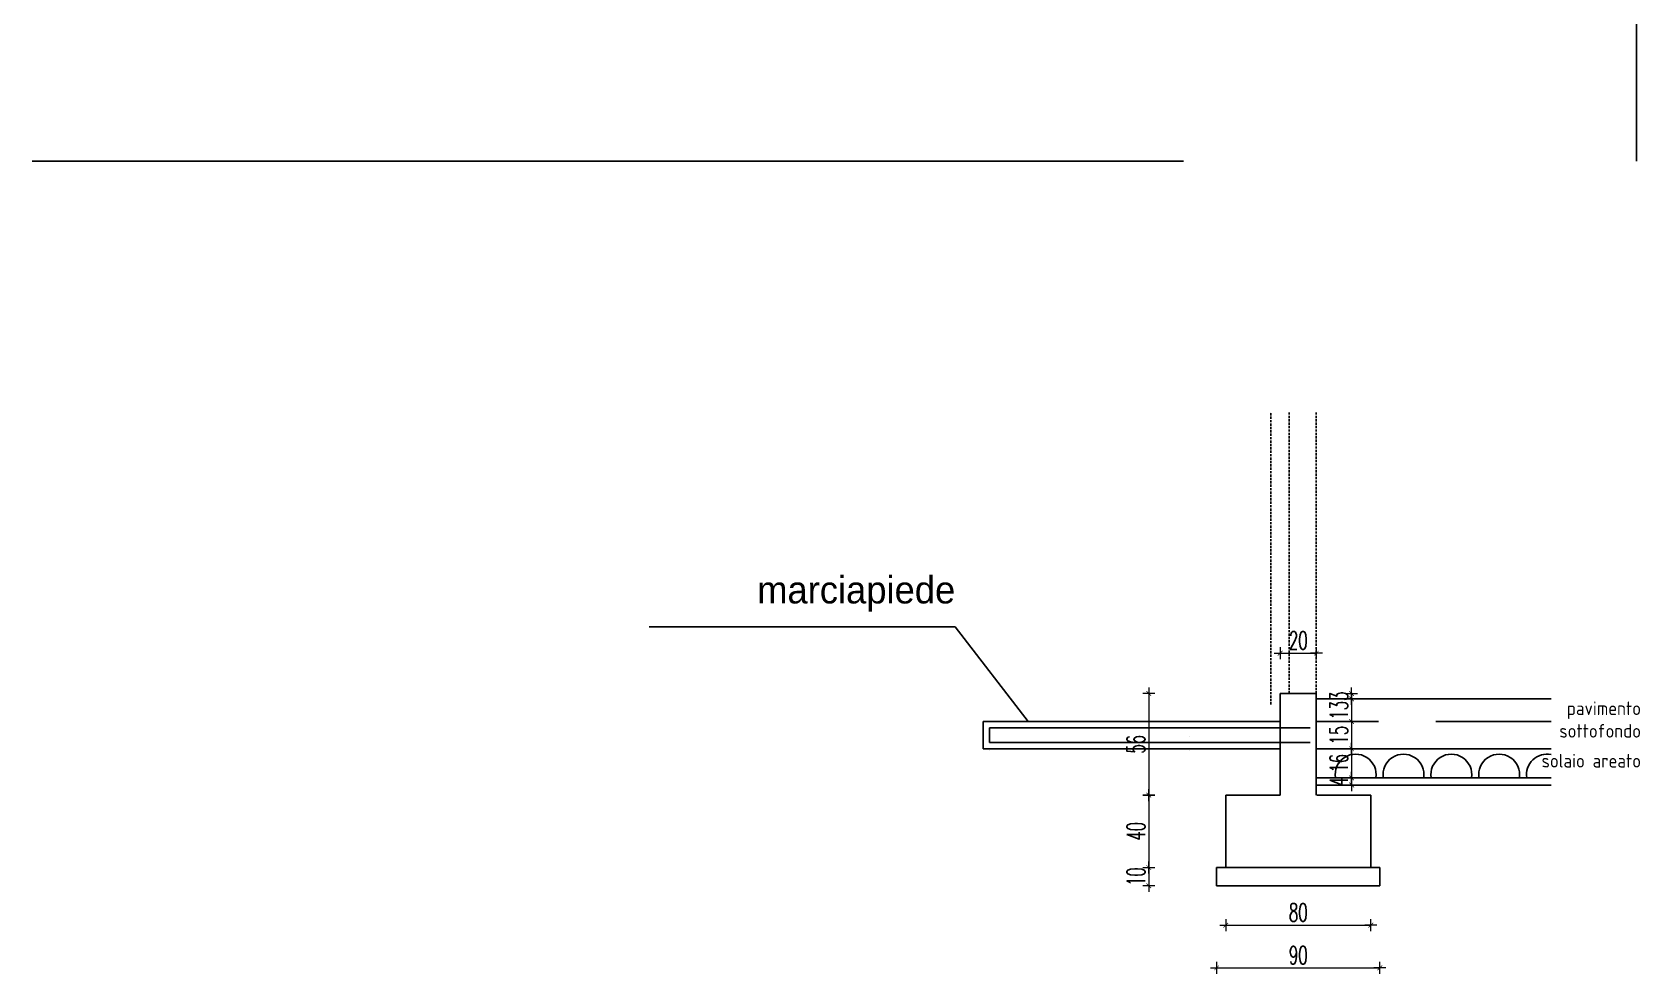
# Model space of a CAD drawing. Header units: metres. Extents: x -2057 to 8255, y -892 to 9175.
# Drawn here: x 2254 to 4028, y 75 to 1114 of the extents above; entities that cross this region are included whole.
import ezdxf

# ---------------------------------------------------------------- set-up
doc = ezdxf.new("R2010")
doc.units = ezdxf.units.M
doc.header["$LTSCALE"] = 10
doc.header["$PDMODE"] = 35
doc.header["$PDSIZE"] = 0.1
for name, pattern in [('AUSGEZOGEN', [0]), ('DASHED2', [0.375, 0.25, -0.125]), ('TRATTEGGIATA', [19.05, 12.7, -6.35])]:
    doc.linetypes.add(name, pattern=pattern)
for name, color, linetype in [('15-', 6, 'Continuous'), ('15-SI', 4, 'Continuous'), ('Armatura long', 96, 'Continuous'), ('Muri_dettagli', 141, 'Continuous'), ('Retino', 8, 'Continuous'), ('Sottile', 5, 'Continuous'), ('Testi', 3, 'Continuous')]:
    doc.layers.add(name, color=color, linetype=linetype)
doc.layers.add('QUOTE', color=13, linetype='AUSGEZOGEN', lineweight=18)
doc.styles.add('100H50', font='romans.shx', dxfattribs={"width": 0.6})
doc.styles.add('Arial', font='arial.ttf')
doc.styles.add('STYLE2', font='l_10646.ttf')
doc.dimstyles.new('1-50', dxfattribs={"dimscale": 0, "dimtxt": 20, "dimasz": 0.75, "dimexe": 0.2, "dimexo": 1, "dimgap": 4, "dimtad": 1, "dimdec": 0, "dimlfac": 0.5, "dimzin": 0, "dimdsep": 46, "dimtxsty": '100H50', "dimblk": 'quota1', "dimcen": 0, "dimse1": 1, "dimse2": 1, "dimclrd": 256, "dimclre": 256, "dimclrt": 2, "dimadec": 0, "dimazin": 0, "dimtfac": 1, "dimtdec": 0, "dimtix": 1, "dimtmove": 2, "dimatfit": 3, "dimldrblk": 'Q', "dimfxl": 1, "dimtolj": 1, "dimtzin": 0, "dimlwd": -1, "dimarcsym": 0})

# ---------------------------------------------------------------- blocks, each defined once
blk = doc.blocks.new('quota1')
at = {"layer": 'QUOTE'}
for p, q in [((8.8, 0), (-8.8, 0)), ((0, -8.8), (0, 8.8))]:
    blk.add_line(p, q, dxfattribs=at)
at = {"layer": 'QUOTE', "const_width": 1}
blk.add_lwpolyline([(-3.5, -3.5), (3.5, 3.5)], dxfattribs=at)
blk = doc.blocks.new('*D178')
at = {"layer": 'Defpoints', "color": 0, "transparency": 16777216}
for p in [(3570.8, 272.2), (3485.9, 192.2), (3570.8, 192.2)]:
    blk.add_point(p, dxfattribs=at)
at = {"layer": 'QUOTE', "transparency": 16777216}
blk.add_line((3485.9, 271.5), (3485.9, 193), dxfattribs=at)
at = {"layer": 'QUOTE', "transparency": 16777216, "xscale": 0.75, "yscale": 0.75, "zscale": 0.75}
for p, rotation in [((3485.9, 272.2), 90), ((3485.9, 192.2), 270)]:
    blk.add_blockref('quota1', p, dxfattribs=dict(at, rotation=rotation))
at = {"layer": 'QUOTE', "color": 2, "transparency": 16777216, "insert": (3471.9, 232.2), "char_height": 20, "attachment_point": 5, "rotation": 90, "style": '100H50'}
blk.add_mtext('\\A1;40', dxfattribs=at)
blk = doc.blocks.new('Q')
at = {"layer": '15-'}
for p, q in [((-4.4, 0), (4.4, 0)), ((0, 4.4), (0, -4.4))]:
    blk.add_line(p, q, dxfattribs=at)
at = {"layer": '15-SI'}
blk.add_line((-3.7, -3.7), (3.7, 3.7), dxfattribs=at)
blk = doc.blocks.new('*D179')
at = {"layer": 'Defpoints', "color": 0, "transparency": 16777216}
for p in [(3560.8, 192.2), (3485.9, 172.2), (3560.8, 172.2)]:
    blk.add_point(p, dxfattribs=at)
at = {"layer": 'QUOTE', "transparency": 16777216}
for p, q in [((3485.9, 193), (3485.9, 193.7)), ((3485.9, 192.2), (3485.9, 172.2)), ((3485.9, 171.5), (3485.9, 170.7))]:
    blk.add_line(p, q, dxfattribs=at)
at = {"layer": 'QUOTE', "transparency": 16777216, "xscale": 0.75, "yscale": 0.75, "zscale": 0.75}
for p, rotation in [((3485.9, 192.2), 270), ((3485.9, 172.2), 90)]:
    blk.add_blockref('quota1', p, dxfattribs=dict(at, rotation=rotation))
at = {"layer": 'QUOTE', "color": 2, "transparency": 16777216, "insert": (3471.9, 182.2), "char_height": 20, "attachment_point": 5, "rotation": 90, "style": '100H50'}
blk.add_mtext('\\A1;10', dxfattribs=at)
blk = doc.blocks.new('*D180')
at = {"layer": 'Defpoints', "color": 0, "transparency": 16777216}
for p in [(3570.8, 192.2), (3730.8, 192.2), (3730.8, 128.7)]:
    blk.add_point(p, dxfattribs=at)
at = {"layer": 'QUOTE', "transparency": 16777216}
blk.add_line((3571.5, 128.7), (3730, 128.7), dxfattribs=at)
at = {"layer": 'QUOTE', "transparency": 16777216, "xscale": 0.75, "yscale": 0.75, "zscale": 0.75, "rotation": 180}
blk.add_blockref('quota1', (3570.8, 128.7), dxfattribs=at)
at = {"layer": 'QUOTE', "transparency": 16777216, "xscale": 0.75, "yscale": 0.75, "zscale": 0.75}
blk.add_blockref('quota1', (3730.8, 128.7), dxfattribs=at)
at = {"layer": 'QUOTE', "color": 2, "transparency": 16777216, "insert": (3650.8, 142.7), "char_height": 20, "attachment_point": 5, "style": '100H50'}
blk.add_mtext('\\A1;80', dxfattribs=at)
blk = doc.blocks.new('*D181')
at = {"layer": 'Defpoints', "color": 0, "transparency": 16777216}
for p in [(3560.8, 172.2), (3740.8, 172.2), (3740.8, 81.6)]:
    blk.add_point(p, dxfattribs=at)
at = {"layer": 'QUOTE', "transparency": 16777216}
blk.add_line((3561.5, 81.6), (3740, 81.6), dxfattribs=at)
at = {"layer": 'QUOTE', "transparency": 16777216, "xscale": 0.75, "yscale": 0.75, "zscale": 0.75, "rotation": 180}
blk.add_blockref('quota1', (3560.8, 81.6), dxfattribs=at)
at = {"layer": 'QUOTE', "transparency": 16777216, "xscale": 0.75, "yscale": 0.75, "zscale": 0.75}
blk.add_blockref('quota1', (3740.8, 81.6), dxfattribs=at)
at = {"layer": 'QUOTE', "color": 2, "transparency": 16777216, "insert": (3650.8, 95.6), "char_height": 20, "attachment_point": 5, "style": '100H50'}
blk.add_mtext('\\A1;90', dxfattribs=at)
blk = doc.blocks.new('*D182')
at = {"layer": 'Defpoints', "color": 0, "transparency": 16777216}
for p in [(3630.8, 384.2), (3485.9, 272.2), (3613.7, 272.2)]:
    blk.add_point(p, dxfattribs=at)
at = {"layer": 'QUOTE', "transparency": 16777216}
blk.add_line((3485.9, 383.5), (3485.9, 273), dxfattribs=at)
at = {"layer": 'QUOTE', "transparency": 16777216, "xscale": 0.75, "yscale": 0.75, "zscale": 0.75}
for p, rotation in [((3485.9, 384.2), 90), ((3485.9, 272.2), 270)]:
    blk.add_blockref('quota1', p, dxfattribs=dict(at, rotation=rotation))
at = {"layer": 'QUOTE', "color": 2, "transparency": 16777216, "insert": (3471.9, 328.2), "char_height": 20, "attachment_point": 5, "rotation": 90, "style": '100H50'}
blk.add_mtext('\\A1;56', dxfattribs=at)
blk = doc.blocks.new('*D183')
at = {"layer": 'Defpoints', "color": 0, "transparency": 16777216}
for p in [(3670.8, 384.2), (3670.8, 378.2), (3709.7, 378.2)]:
    blk.add_point(p, dxfattribs=at)
at = {"layer": 'QUOTE', "transparency": 16777216}
for p, q in [((3709.7, 385), (3709.7, 385.7)), ((3709.7, 384.2), (3709.7, 378.2)), ((3709.7, 377.5), (3709.7, 376.7))]:
    blk.add_line(p, q, dxfattribs=at)
at = {"layer": 'QUOTE', "transparency": 16777216, "xscale": 0.75, "yscale": 0.75, "zscale": 0.75}
for p, rotation in [((3709.7, 384.2), 270), ((3709.7, 378.2), 90)]:
    blk.add_blockref('quota1', p, dxfattribs=dict(at, rotation=rotation))
at = {"layer": 'QUOTE', "color": 2, "transparency": 16777216, "insert": (3695.7, 381.2), "char_height": 20, "attachment_point": 5, "rotation": 90, "style": '100H50'}
blk.add_mtext('\\A1;3', dxfattribs=at)
blk = doc.blocks.new('*D184')
at = {"layer": 'Defpoints', "color": 0, "transparency": 16777216}
for p in [(3670.8, 378.2), (3670.8, 353.2), (3709.7, 353.2)]:
    blk.add_point(p, dxfattribs=at)
at = {"layer": 'QUOTE', "transparency": 16777216}
for p, q in [((3709.7, 379), (3709.7, 379.7)), ((3709.7, 378.2), (3709.7, 353.2)), ((3709.7, 352.5), (3709.7, 351.7))]:
    blk.add_line(p, q, dxfattribs=at)
at = {"layer": 'QUOTE', "transparency": 16777216, "xscale": 0.75, "yscale": 0.75, "zscale": 0.75}
for p, rotation in [((3709.7, 378.2), 270), ((3709.7, 353.2), 90)]:
    blk.add_blockref('quota1', p, dxfattribs=dict(at, rotation=rotation))
at = {"layer": 'QUOTE', "color": 2, "transparency": 16777216, "insert": (3695.7, 365.7), "char_height": 20, "attachment_point": 5, "rotation": 90, "style": '100H50'}
blk.add_mtext('\\A1;13', dxfattribs=at)
blk = doc.blocks.new('*D185')
at = {"layer": 'Defpoints', "color": 0, "transparency": 16777216}
for p in [(3670.8, 353.2), (3670.8, 323.2), (3709.7, 323.2)]:
    blk.add_point(p, dxfattribs=at)
at = {"layer": 'QUOTE', "transparency": 16777216}
blk.add_line((3709.7, 352.5), (3709.7, 324), dxfattribs=at)
at = {"layer": 'QUOTE', "transparency": 16777216, "xscale": 0.75, "yscale": 0.75, "zscale": 0.75}
for p, rotation in [((3709.7, 353.2), 90), ((3709.7, 323.2), 270)]:
    blk.add_blockref('quota1', p, dxfattribs=dict(at, rotation=rotation))
at = {"layer": 'QUOTE', "color": 2, "transparency": 16777216, "insert": (3695.7, 338.2), "char_height": 20, "attachment_point": 5, "rotation": 90, "style": '100H50'}
blk.add_mtext('\\A1;15', dxfattribs=at)
blk = doc.blocks.new('*D186')
at = {"layer": 'Defpoints', "color": 0, "transparency": 16777216}
for p in [(3670.8, 323.2), (3670.8, 291.2), (3709.7, 291.2)]:
    blk.add_point(p, dxfattribs=at)
at = {"layer": 'QUOTE', "transparency": 16777216}
blk.add_line((3709.7, 322.5), (3709.7, 292), dxfattribs=at)
at = {"layer": 'QUOTE', "transparency": 16777216, "xscale": 0.75, "yscale": 0.75, "zscale": 0.75}
for p, rotation in [((3709.7, 323.2), 90), ((3709.7, 291.2), 270)]:
    blk.add_blockref('quota1', p, dxfattribs=dict(at, rotation=rotation))
at = {"layer": 'QUOTE', "color": 2, "transparency": 16777216, "insert": (3695.7, 307.2), "char_height": 20, "attachment_point": 5, "rotation": 90, "style": '100H50'}
blk.add_mtext('\\A1;16', dxfattribs=at)
blk = doc.blocks.new('*D187')
at = {"layer": 'Defpoints', "color": 0, "transparency": 16777216}
for p in [(3670.8, 291.2), (3670.8, 283.2), (3709.7, 283.2)]:
    blk.add_point(p, dxfattribs=at)
at = {"layer": 'QUOTE', "transparency": 16777216}
for p, q in [((3709.7, 292), (3709.7, 292.7)), ((3709.7, 291.2), (3709.7, 283.2)), ((3709.7, 282.5), (3709.7, 281.7))]:
    blk.add_line(p, q, dxfattribs=at)
at = {"layer": 'QUOTE', "transparency": 16777216, "xscale": 0.75, "yscale": 0.75, "zscale": 0.75}
for p, rotation in [((3709.7, 291.2), 270), ((3709.7, 283.2), 90)]:
    blk.add_blockref('quota1', p, dxfattribs=dict(at, rotation=rotation))
at = {"layer": 'QUOTE', "color": 2, "transparency": 16777216, "insert": (3695.7, 287.2), "char_height": 20, "attachment_point": 5, "rotation": 90, "style": '100H50'}
blk.add_mtext('\\A1;4', dxfattribs=at)
blk = doc.blocks.new('*D188')
at = {"layer": 'Defpoints', "color": 0, "transparency": 16777216}
for p in [(3670.8, 428.7), (3630.8, 384.2), (3670.8, 384.2)]:
    blk.add_point(p, dxfattribs=at)
at = {"layer": 'QUOTE', "transparency": 16777216}
blk.add_line((3631.5, 428.7), (3670, 428.7), dxfattribs=at)
at = {"layer": 'QUOTE', "transparency": 16777216, "xscale": 0.75, "yscale": 0.75, "zscale": 0.75, "rotation": 180}
blk.add_blockref('quota1', (3630.8, 428.7), dxfattribs=at)
at = {"layer": 'QUOTE', "transparency": 16777216, "xscale": 0.75, "yscale": 0.75, "zscale": 0.75}
blk.add_blockref('quota1', (3670.8, 428.7), dxfattribs=at)
at = {"layer": 'QUOTE', "color": 2, "transparency": 16777216, "insert": (3650.8, 442.7), "char_height": 20, "attachment_point": 5, "style": '100H50'}
blk.add_mtext('\\A1;20', dxfattribs=at)

msp = doc.modelspace()

# ---------------------------------------------------------------- linework, layer by layer
for p, q in [((3670.7601, 384.2203), (3630.7601, 384.2203)), ((3630.7601, 384.2203), (3630.7601, 272.2203)), ((3670.7601, 384.2203), (3670.7601, 272.2203)), ((3929.792, 378.2203), (3670.7601, 378.2203)), ((3929.792, 323.2203), (3670.7601, 323.2203)), ((3929.792, 291.2203), (3670.7601, 291.2203)), ((3570.7601, 272.2203), (3570.7601, 192.2203)), ((3570.7601, 272.2203), (3630.7601, 272.2203)), ((3929.792, 283.2203), (3670.7601, 283.2203)), ((3671.3335, 272.2203), (3730.7601, 272.2203)), ((3730.7601, 272.2203), (3730.7601, 192.2203)), ((3560.7601, 172.2203), (3560.7601, 192.2203)), ((3560.7601, 192.2203), (3570.7601, 192.2203)), ((3570.7601, 192.2203), (3730.7601, 192.2203)), ((3730.7601, 192.2203), (3740.7601, 192.2203)), ((3740.7601, 192.2203), (3740.7601, 172.2203)), ((3740.7601, 172.2203), (3560.7601, 172.2203))]:
    msp.add_line(p, q)
at = {"linetype": 'TRATTEGGIATA'}
msp.add_line((3929.792, 353.2203), (3670.7601, 353.2203), dxfattribs=at)
for centre, start in [((3714.1495, 294.6791), 351.1936497), ((3766.9246, 294.6791), 351.1936497), ((3819.6996, 294.6791), 351.1936497), ((3872.4747, 294.6791), 351.1936497), ((3925.2498, 294.6791), 78.4013952)]:
    msp.add_arc(centre, 22.5924, start, 188.8063503)
at = {"layer": 'Armatura long', "transparency": 33554687}
for p, q in [((3310.2644, 330.3224), (3310.2644, 346.2824)), ((3310.2644, 337.1803), (3310.2844, 337.2003)), ((3310.2844, 346.3024), (3663.96, 346.3024)), ((3531.3637, 337.1803), (3531.3837, 337.2003)), ((3310.2644, 321.2203), (3310.2844, 321.2003)), ((3310.2844, 330.3024), (3663.96, 330.3024)), ((3531.3637, 321.2203), (3531.3837, 321.2003))]:
    msp.add_line(p, q, dxfattribs=at)
at = {"layer": 'Muri_dettagli', "transparency": 33554687}
for p, q in [((3303.2644, 323.3224), (3303.2644, 353.2824)), ((3303.2644, 344.1803), (3303.2844, 344.2003)), ((3303.2844, 353.3024), (3630.7601, 353.3024)), ((3303.2844, 323.3024), (3630.7601, 323.3024))]:
    msp.add_line(p, q, dxfattribs=at)
at = {"layer": 'Retino', "linetype": 'DASHED2'}
for p, q in [((3620.7601, 372.0249), (3620.7601, 694.6278)), ((3640.7601, 384.2203), (3640.7601, 694.6278)), ((3670.7601, 384.2203), (3670.7601, 694.6278))]:
    msp.add_line(p, q, dxfattribs=at)
at = {"layer": 'Sottile', "linetype": 'TRATTEGGIATA', "ltscale": 10}
msp.add_lwpolyline([(2254.064, 2420.2143), (2254.064, 971.3423), (4024.064, 971.3423), (4024.064, 2420.2143), (2254.064, 2420.2143)], dxfattribs=at)
at = {"layer": 'Testi'}
for q in [(2934.7663, 457.7932), (3353.0015, 353.3024)]:
    msp.add_line((3272.4406, 457.7932), q, dxfattribs=at)

# ---------------------------------------------------------------- texts
at = {"layer": 'Testi', "char_height": 0.025, "attachment_point": 1, "style": 'Arial'}
for s, width, insert in [('marciapiede', 375.715876, (3085.7564, 590.3143)), ('marciapiede', 263.003134, (3237.1453, 525.8457)), ('marciapiedi ^I', 0.415794, (3273.0789, 488.3694)), ('pavimento', 82.560907, (3791.8847, 372.4902)), ('pavimento', 64.613608, (3820.1529, 370.6978))]:
    msp.add_mtext_dynamic_manual_height_columns(s, width=width, gutter_width=0.125, heights=[0], dxfattribs=dict(at, insert=insert))
at = {"layer": 'Testi', "width": 2230.776258, "attachment_point": 3, "style": 'STYLE2'}
for s, insert, char_height in [('{\\fComic Sans MS|b0|i0|c0|p66;\\H0.5x;marciapiede }', (3272.4406, 513.4999), 60), ('{\\Fiso|c0;pavimento}', (4028.9289, 375.4089), 15), ('{\\Fiso|c0;sottofondo}', (4028.9289, 350.4969), 15), ('{\\Fiso|c0;solaio areato}', (4028.9289, 317.5254), 15)]:
    msp.add_mtext(s, dxfattribs=dict(at, insert=insert, char_height=char_height))

# ---------------------------------------------------------------- dimensions: what is measured, and where the dimension line sits
at = {"layer": 'QUOTE'}
for base, p1, p2, picture, middle in [((3670.7601, 428.6597), (3630.7601, 384.2203), (3670.7601, 384.2203), '*D188', (3650.7601, 442.6597)), ((3730.7601, 128.6639), (3570.7601, 192.2203), (3730.7601, 192.2203), '*D180', (3650.7601, 142.6639)), ((3740.7601, 81.568), (3560.7601, 172.2203), (3740.7601, 172.2203), '*D181', (3650.7601, 95.568))]:
    dim = msp.add_linear_dim(base=base, p1=p1, p2=p2, dimstyle='1-50', override={"dimscale": 1}, dxfattribs=at)
    dim.commit()
    dim.dimension.update_dxf_attribs({"geometry": picture, "text_midpoint": middle})
for base, p1, p2, picture, middle in [((3485.9102, 272.2203), (3630.7601, 384.2203), (3613.6882, 272.2203), '*D182', (3471.9102, 328.2203)), ((3709.7048, 378.2203), (3670.7601, 384.2203), (3670.7601, 378.2203), '*D183', (3695.7048, 381.2203)), ((3709.7048488813, 353.2203401299), (3670.7600628466, 378.2203401299), (3670.7600628466, 353.2203401299), '*D184', (3695.7048488813, 365.7203401299)), ((3709.7048, 323.2203), (3670.7601, 353.2203), (3670.7601, 323.2203), '*D185', (3695.7048, 338.2203)), ((3709.7048, 291.2203), (3670.7601, 323.2203), (3670.7601, 291.2203), '*D186', (3695.7048, 307.2203)), ((3709.7048, 283.2203), (3670.7601, 291.2203), (3670.7601, 283.2203), '*D187', (3695.7048, 287.2203)), ((3485.9102, 192.2203), (3570.7601, 272.2203), (3570.7601, 192.2203), '*D178', (3471.9102, 232.2203)), ((3485.9102, 172.2203), (3560.7601, 192.2203), (3560.7601, 172.2203), '*D179', (3471.9102, 182.2203))]:
    dim = msp.add_linear_dim(base=base, p1=p1, p2=p2, angle=90, dimstyle='1-50', override={"dimscale": 1}, dxfattribs=at)
    dim.commit()
    dim.dimension.update_dxf_attribs({"geometry": picture, "text_midpoint": middle})

doc.saveas('drawing.dxf')
